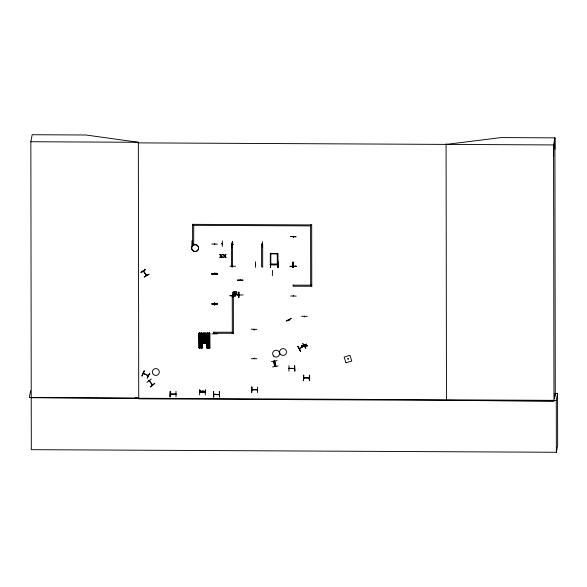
<?xml version="1.0" encoding="UTF-8"?>
<svg xmlns="http://www.w3.org/2000/svg" width="587" height="587" viewBox="0 0 587 587"><rect width="100%" height="100%" fill="white"/><g stroke="black" fill="none" stroke-linecap="round" stroke-linejoin="round"><path stroke-width="0.88" d="M255.426 267.327L255.448 261.773M270.181 264.671L277.842 264.363M270.563 261.897L270.563 267.408L270.57 261.905M277.967 267.445L277.981 261.883L277.974 267.386M277.93 267.437L277.834 261.934M292.715 264.51L292.686 264.752M292.95 267.518L292.964 261.956L292.957 267.459M293.089 267.511L292.994 262.007M192.037 240.809L192.037 246.305M192.323 246.32L192.345 240.758M192.353 243.37L192.837 243.73L192.859 243.319M211.775 274.122L217.381 274.1L211.775 274.122C214.607 272.163 223.383 274.202 211.782 273.505M211.819 304.382L217.425 304.389M217.417 303.662L211.819 303.604M211.863 333.834L217.469 333.842M214.416 244.522L214.387 244.163M214.431 244.126L214.446 244.581M214.49 274.606L214.497 274.056M214.453 273.505L214.475 272.97L214.747 273.366M214.482 304.448L214.71 305.027L214.732 304.315M214.482 303.031L214.519 303.611L214.776 303.119M214.681 244.625L214.644 244.031M214.739 304.91L214.519 304.411M214.585 333.709L214.776 333.189M214.71 304.969L214.747 304.528M214.49 303.112L214.739 303.596L214.732 302.929M214.578 333.181L214.791 333.754M217.322 244.163L211.731 244.016M217.381 273.571L217.381 274.1M222.312 243.708L221.688 243.539M222.312 243.517L221.688 243.583M222.29 246.408L222.356 240.912M229.928 266.241L235.526 266.249M229.972 295.701L235.57 296.031L229.987 295.657M232.393 241.499L232.056 247.054L232.32 241.543M233.017 244.331L232.401 244.111M231.432 243.95L231.454 266.777L232.628 266.887L232.635 266.278M232.635 295.151L232.679 295.731L232.694 295.048M232.65 266.175L232.606 266.814M232.966 244.111L232.386 244.207L232.944 244.214M232.885 295.048L232.951 295.518M233.12 291.952L232.768 297.506L233.09 291.952M233.23 294.505L233.098 294.659M239.012 292.077L238.982 297.572M238.726 297.521L238.784 292.062M251.353 358.694L256.945 358.752M251.83 387.024L251.53 392.534L251.786 387.031M251.838 392.542L251.86 386.98M252.417 389.702C250.113 390.003 256.688 389.232 257.444 389.753M253.936 329.821L253.995 329.322L253.988 329.718M254.31 358.569L254.252 358.099M256.893 329.358L251.309 329.204M257.444 389.951L256.842 389.966L256.959 389.592M257.436 392.6L257.51 387.046M262.367 241.646L262.411 247.2M288.973 365.65L288.965 371.153M294.564 368.431L288.987 368.262M290.594 296.002L296.193 296.083M293.427 237.273L293.207 236.774L293.478 237.177M293.251 266.571L293.471 267.078M293.265 265.544L293.243 266.014M293.397 237.331L293.419 236.678M293.302 295.474L293.566 295.819M293.441 267.129L293.449 266.579M293.507 295.349L293.522 295.914M294.058 368.643L294.505 368.431M294.586 365.716L294.857 371.278L294.652 365.767M296.156 266.204C292.407 267.034 284.064 266.249 296.149 266.549M301.659 316.334L307.258 316.334M304.345 316.76L304.572 316.268M304.418 345.134L304.624 345.706M237.486 280.168L243.099 280.153L237.5 280.102M237.508 295.048L243.106 294.945M240.399 280.461L240.406 280.094M270.35 253.9L277.812 253.936M270.365 253.371L277.812 253.533L270.35 253.459L270.365 264.92L277.827 264.935L277.754 253.474L277.768 264.612M270.416 264.898L270.482 264.517M211.775 273.843L217.366 273.887M211.819 303.875L217.41 303.912M290.558 266.256L296.156 266.219L290.55 266.483M301.711 345.743L307.295 345.919M205.399 389.548L205.289 395.051M272.361 275.663L272.493 270.416M274.415 363.676L274.899 363.529M275.098 363.94C273.74 364.16 275.45 364.278 274.965 363.573M299.392 348.627L304.147 345.985M554.854 393.415L557.569 393.429L557.65 445.328L556.366 452.269L31.309 449.671L30.854 141.738L32.153 134.731L85.9 134.995L138.341 142.274L138.349 142.876L553.578 144.93L554.891 137.85L501.144 137.578L446.091 144.402M30.627 390.604L29.35 397.487L138.73 398.243L135.113 397.751M31.243 397.715L556.285 400.371L557.569 393.429M145.605 269.323L141.041 272.493L145.649 269.33M143.279 270.893L143.58 271.502L143.778 271.165M146.376 274.892L146.361 275.523L143.441 270.79M143.558 270.849L143.778 271.392M148.995 274.188L144.226 276.983M146.611 275.391L146.258 274.863M142.047 375.966L144.27 370.867L142.025 375.9M143.213 373.259L143.199 373.633L143.345 373.251M143.698 373.405L143.588 373.655M149.678 373.244L147.19 378.175L149.685 373.259M146.86 382.342L151.27 379.048M149.003 380.677L149.333 381.271L149.516 380.919M149.157 380.559L152.422 385.145L152.312 384.602M149.274 380.618L149.516 381.146M150.287 386.76L154.726 383.362L150.477 386.994M152.209 384.47L152.583 384.977M152.569 384.801L149.171 380.662M193.732 243.656L192.624 243.737L192.609 224.249M192.617 225.313L310.604 225.9M193.703 225.32L193.717 243.744M192.47 243.312L192.367 243.708M170.289 391.346L170.025 396.863L170.252 391.353M170.465 393.862L170.465 394.141M170.465 393.892L175.924 394.046M170.854 393.862L170.964 394.141M175.975 391.338L176.012 396.885M175.946 393.943L175.814 394.295L175.829 393.884M214.703 244.141L214.651 244.625M199.287 341.032L202.089 341.047M199.287 342.581L202.089 342.559M199.294 343.887L202.097 343.901M199.294 345.435L202.097 345.413M199.294 346.44L202.097 346.418M199.059 333.1L199.11 348.003L199.052 333.093L202.28 333.123L202.295 348.025L199.301 347.922M214.695 274.657L214.688 274.056M203.476 338.538L205.34 338.523M203.476 339.521L205.347 339.528M203.476 341.451L205.347 341.436M203.484 342.126L205.355 342.111M221.805 243.458L221.805 243.737M220.873 255.873L219.934 254.42L220.873 255.873L219.956 257.385L221.116 256.189L221.835 257.333C223.508 258.031 219.421 253.672 222.253 257.392L221.116 256.189M220.345 254.479L219.92 254.479M219.956 257.385L220.411 257.326M220.352 254.42L221.094 255.587M222.246 254.487L221.079 255.646M206.822 341.106L209.625 341.084M206.829 342.581L209.625 342.595M206.829 343.96L209.632 343.938M223.552 254.494L224.491 255.954L223.552 254.494L224.711 255.661L225.878 254.509M206.837 345.435L209.632 345.45M206.837 346.447L209.64 346.462M225.885 257.414L224.968 255.917L225.885 257.414L224.748 256.203L223.581 257.399L224.505 255.895M209.845 348.062L206.807 348.01L206.815 333.093L209.823 333.159L209.801 348.069M224.029 257.399L223.596 257.341M224.748 256.203L225.452 257.407M199.705 392.307L200.028 390.729M200.02 390.92L199.822 392.365L205.201 392.373M199.617 394.948L199.69 389.452M200.233 392.248L200.534 390.744M200.336 392.131L205.325 392.16M209.632 348.01L209.383 333.159L209.808 333.167M233.399 333.299L213.639 333.284L213.653 332.132M204.819 392.116L204.797 392.498L205.002 390.854M232.518 244.331L232.518 243.95M205.318 392.351L205.509 390.869M213.617 391.573L213.705 397.076L213.382 391.58M213.815 394.486C212.854 393.972 219.12 395.579 219.311 394.163M232.313 333.291L232.254 296.618M214.204 394.178L214.226 394.075M233.619 294.513L233.641 294.879M233.384 333.387L233.34 296.618M219.34 391.551L219.611 397.106L219.369 391.602M240.186 280.498L240.208 280.094M219.193 394.104L219.178 394.508L213.712 394.207M238.205 294.564L238.183 294.938M238.593 294.564L233.156 294.667M232.305 332.22L213.639 332.22M255.514 264.326L255.506 264.605M255.705 264.326L255.492 264.708M262.712 266.843L261.604 266.924L261.589 244.097M261.853 244.192L261.839 244.574M262.36 244.258L261.78 244.544L262.242 244.199M262.69 266.931L262.675 244.104M270.181 264.392L270.387 264.752L270.431 253.445M270.798 264.326L270.805 253.452M254.032 358.562L254.296 358.283M252.359 389.951L252.373 389.541M277.358 264.517L277.358 253.489L277.402 264.355M278.018 264.686L278.047 264.436M278.245 264.443L278.223 264.539M251.97 389.915L257.348 389.871M271.488 361.592L276.983 360.609M272.537 366.948L278.033 365.965M273.88 361.159L274.965 366.515M274.54 361.049L275.619 366.398M293.463 265.551L293.522 266.021M311.778 286.236L293.111 286.229L293.126 285.069M288.973 319.732L289.23 320.253M310.596 224.828L310.692 285.157M311.763 286.324L311.69 224.836M294.579 368.519L288.98 368.585L289.098 368.21M294.461 368.269L294.072 368.262M297.917 346.411L300.485 351.334L297.947 346.403M304.374 316.261L304.58 316.863M299.539 348.744L304.161 345.882M311.778 285.165L293.111 285.157M302.826 343.608L305.864 348.304L302.804 343.615M303.985 345.185L303.765 345.508L303.508 344.907M303.839 346.315L303.699 346.081M304.389 345.604L304.382 345.281M306.326 344.055L301.454 346.814L306.355 344.173M303.714 375.115L303.413 380.677L303.728 375.115M304.264 378.043L304.242 377.676M308.813 378.072L308.828 377.698M303.839 377.771L309.217 377.698M309.32 380.706L309.393 375.196M346.007 362.795L344.136 357.101L349.903 355.311L351.774 360.998L346.007 362.781M554.458 398.243L555.28 393.818L554.891 137.85M554.444 398.529L555.236 394.229M143.257 271.069L146.405 275.501M142.003 375.937L144.219 370.896M143.316 373.376L148.203 375.717M192.338 243.473L192.896 243.48M221.321 255.954L222.26 254.428M224.953 255.976L225.892 254.45M175.851 394.259L170.45 394.237M221.732 243.612L222.238 243.62M222.216 243.832L221.732 243.803M232.929 244.427L232.459 244.419M199.807 391.999L205.252 392.138M300.713 351.195L297.932 346.359M144.219 277.042L148.995 274.195M286.287 320.964L291.291 318.447L286.295 320.979M303.692 344.936L303.772 345.457M277.754 264.488L270.365 264.458M273.637 361.203L274.687 366.611M274.892 366.574L273.902 361.108M309.202 378.079L303.78 378.021M238.571 294.945L233.171 294.872M199.785 333.078L199.631 348.003L199.815 333.056L200.042 348.003L199.617 347.996M201.341 333.123L201.363 348.025L201.297 333.123L201.737 333.123L201.723 348.025L201.693 333.13M202.067 333.086L202.119 348.003M203.96 343.168L203.579 343.16L203.616 333.181L203.359 343.16L205.487 343.175L205.333 333.211L203.469 333.211L203.975 333.225L203.696 343.16L203.96 333.225M205.347 333.225L205.479 343.182L205.098 343.182L204.951 333.225L205.333 333.225L205.245 343.182L204.863 343.175L204.819 333.24L205.465 333.24M206.815 333.093L206.859 348.01M207.593 348.04L207.152 348.04L207.13 333.137L207.571 333.137L207.549 348.04L207.556 333.137M208.877 333.159L209.28 333.159L209.288 348.062L208.862 348.054L208.84 333.159L208.877 348.062M203.329 343.16L205.347 343.138L205.193 333.189M199.074 347.996L199.514 347.996L199.242 333.078M201.319 348.018L201.759 348.018M199.829 392.087L200.233 391.999M205.186 392.476L199.844 392.263M274.841 360.99L275.875 366.398M199.448 333.1L199.499 348.003M201.495 333.1L201.546 347.996M207.328 333.115L207.38 348.018M209.266 333.159L209.258 348.062M209.574 333.137L209.654 348.04L209.632 333.137M209.053 348.04L209.089 333.137M213.389 391.573L213.705 397.076M30.854 141.738L138.422 142.274L138.422 142.876M192.595 224.337L311.668 224.924M231.417 244.038L232.503 244.038L232.54 266.777M261.567 244.185L262.66 244.192M225.467 257.348L225.892 257.355M277.827 264.069L270.365 264.033M270.365 264.37L277.827 264.421M232.239 296.706L233.325 296.706M203.616 334.186L205.193 334.194M203.469 334.208L205.333 334.223M199.279 334.583L202.075 334.597M206.815 334.619L209.61 334.634M553.967 401.112L446.472 400.371L446.083 143.8M207.145 333.137L207.226 348.04M199.301 333.078L199.323 347.974M309.598 375.196L309.628 380.699M203.623 343.16L203.469 333.196M143.25 373.383L148.284 375.541M145.642 269.396L141.041 272.493M288.811 319.974L289.061 320.407M554.854 138.048L554.942 149.179M553.673 156.061L553.578 144.93L553.967 400.899L138.73 398.844L138.341 142.274M556.285 400.371L556.366 452.269M204.966 333.211L204.878 343.175M204.687 333.189L204.122 333.181M203.828 333.196L203.865 343.146M199.815 333.056L199.807 347.981M170.325 391.309L170.333 396.863M254.193 329.38L254.186 329.879L254.193 329.38M290.506 236.444L296.112 236.752L290.506 236.458M301.703 345.787L307.309 345.794L301.703 345.787M201.818 391.074L203.652 391.184L201.818 391.074M234.404 292.517L234.998 293.771L236.275 293.192L235.68 291.937L234.404 292.517M204.012 338.912C204.518 340.475 205.237 337.818 204.012 338.912M203.484 340.416L205.347 340.431L203.484 340.416M347.944 358.576L347.695 359.053L348.186 359.303L348.436 358.826L347.944 358.576M234.147 291.578C232.569 298.702 241.455 290.55 234.14 291.592M192.646 250.524A3.493 3.427 10.5 0 0 198.487 249.013A3.493 3.427 10.5 0 0 194.202 244.794A3.493 3.427 10.5 0 0 192.646 250.524M192.668 250.466A3.471 3.405 10.5 0 0 198.472 248.961A3.471 3.405 10.5 0 0 194.216 244.764A3.471 3.405 10.5 0 0 192.668 250.466M280.608 354.401A3.478 3.412 10.5 0 0 286.419 352.897A3.478 3.412 10.5 0 0 282.156 348.693A3.478 3.412 10.5 0 0 280.608 354.401M273.652 356.052A3.478 3.412 10.5 0 0 279.463 354.548A3.478 3.412 10.5 0 0 275.2 350.344A3.478 3.412 10.5 0 0 273.652 356.052M153.361 374.425A3.493 3.427 10.5 0 0 159.194 372.921A3.493 3.427 10.5 0 0 154.917 368.695A3.493 3.427 10.5 0 0 153.361 374.425"/></g></svg>
